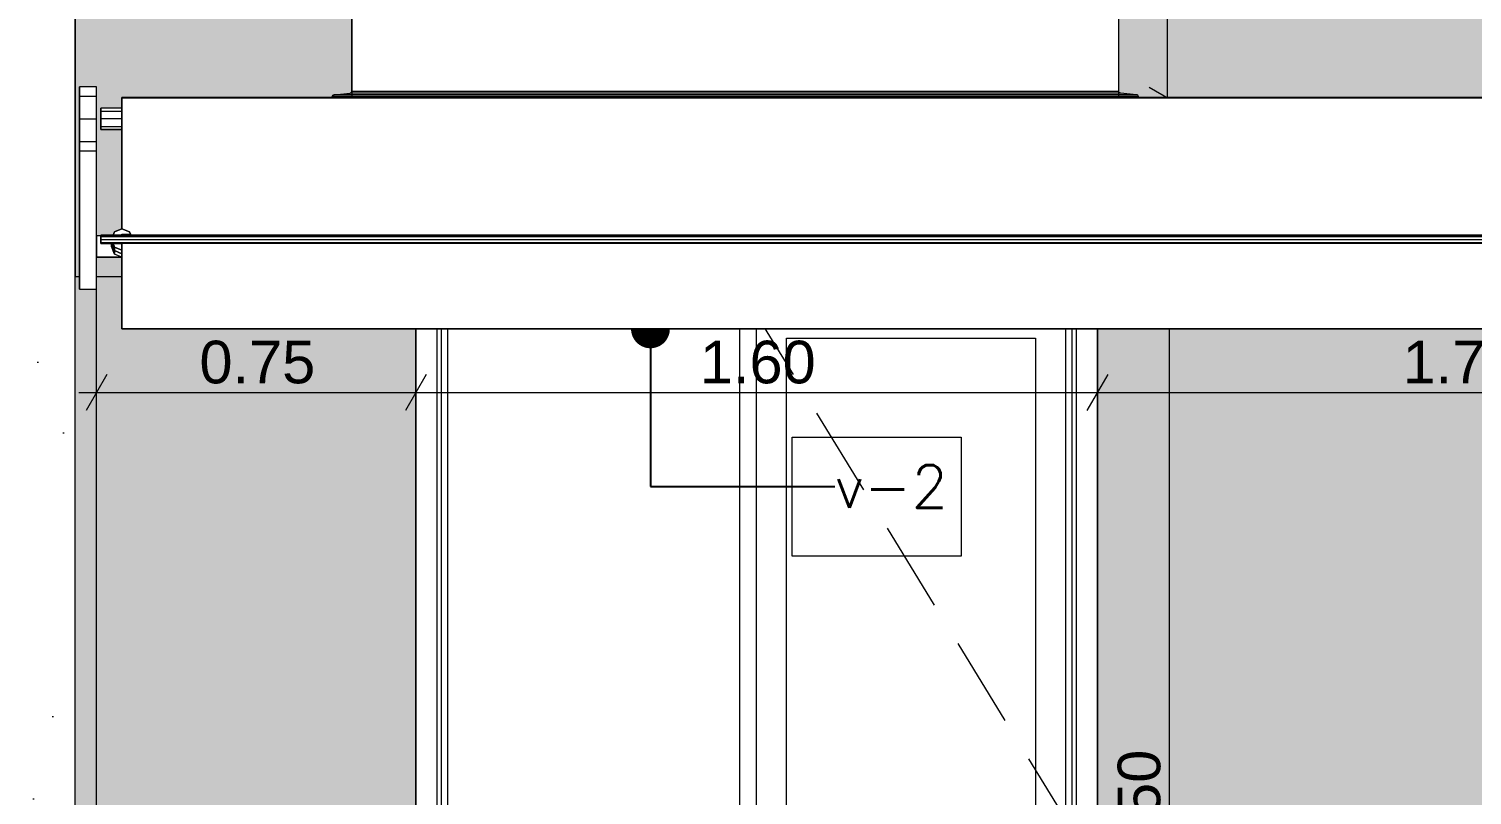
# Model space of a CAD drawing. Header units: millimetres. Extents: x 475616349 to 476941521, y 4620115302 to 4621446928.
# Drawn here: x 476746784 to 476750172, y 4620520903 to 4620522702 of the extents above; entities that cross this region are included whole.
import ezdxf

# ---------------------------------------------------------------- set-up
doc = ezdxf.new("R2010")
doc.units = ezdxf.units.MM
doc.header["$MEASUREMENT"] = 0
doc.set_wipeout_variables(frame=1)
doc.linetypes.add('Hidden Line', pattern=[317.5, 211.666667, -105.833333])
doc.linetypes.add('Wipeout_Contour', pattern=[1000, 0, -1000])
for name, color, linetype, lineweight in [('2D Drafting - General_Pen_No__7_Pen_No__7', 7, 'Continuous', 0), ('New_2D Drafting - General_Pen_No__2_Pen_No__250', 7, 'Continuous', 0), ('New_2D Drafting - General_Pen_No__30_Pen_No__9_Pen_No__9_Pen_No__253', 252, 'Continuous', 0), ('New_2D Drafting - General_Pen_No__30_Pen_No__9_Pen_No__9_Pen_No__255', 255, 'Continuous', 0), ('New_2D Drafting - General_Pen_No__30_Pen_No__9_Pen_No__9_Pen_No__42', 250, 'Continuous', 0), ('New_2D Drafting - General_Pen_No__30_Pen_No__9_Pen_No__9_Pen_No__7', 7, 'Continuous', 0), ('New_Interior - Furniture _Pen_No__250', 7, 'Continuous', 0), ('New_zoma_Pen_No__4', 7, 'Continuous', 0), ('New_zoma_Pen_No__7', 7, 'Continuous', 0), ('Structural - Bearing_Pen_No__250', 7, 'Continuous', 0), ('zoma_Pen_No__142', 142, 'Continuous', 0)]:
    doc.layers.add(name, color=color, linetype=linetype, lineweight=lineweight)
for name, color, linetype in [('New_Interior - Furniture', 7, 'Continuous'), ('New_zoma', 7, 'Continuous'), ('zoma', 7, 'Continuous')]:
    doc.layers.add(name, color=color, linetype=linetype)
doc.styles.add('GENERATED_STYLE_1', font='arial.ttf')
doc.styles.add('GENERATED_STYLE_2', font='arial.ttf')
doc.dimstyles.new('GENERATED_STYLE__1', dxfattribs={"dimtxt": 200, "dimasz": 64.421331, "dimexe": 0.18, "dimexo": 3, "dimgap": 0.09, "dimtad": 1, "dimtih": 1, "dimtoh": 1, "dimlfac": 0.001, "dimzin": 0, "dimdsep": 46, "dimtxsty": 'GENERATED_STYLE_2', "dimblk": 'ARROWHEAD_2', "dimblk1": 'ARROWHEAD_2', "dimblk2": 'ARROWHEAD_2', "dimcen": 0.09, "dimclrd": 142, "dimclre": 142, "dimclrt": 142, "dimadec": 0, "dimazin": 0, "dimtfac": 1, "dimtdec": 4, "dimtmove": 0, "dimatfit": 3, "dimfxl": 1, "dimtolj": 1, "dimtzin": 0, "dimarcsym": 0})
doc.dimstyles.new('GENERATED_STYLE__18', dxfattribs={"dimtxt": 100, "dimasz": 64.421331, "dimexe": 0.18, "dimexo": 3, "dimgap": 0.09, "dimtad": 1, "dimtih": 1, "dimtoh": 1, "dimlfac": 0.001, "dimzin": 0, "dimdsep": 46, "dimtxsty": 'GENERATED_STYLE_1', "dimblk": 'ARROWHEAD_2', "dimblk1": 'ARROWHEAD_2', "dimblk2": 'ARROWHEAD_2', "dimcen": 0.09, "dimclrd": 7, "dimclre": 7, "dimclrt": 7, "dimadec": 0, "dimazin": 0, "dimtfac": 1, "dimtdec": 4, "dimtmove": 0, "dimatfit": 3, "dimfxl": 1, "dimtolj": 1, "dimtzin": 0, "dimarcsym": 0})
doc.dimstyles.new('GENERATED_STYLE__19', dxfattribs={"dimtxt": 100, "dimasz": 64.421331, "dimexe": 0.18, "dimexo": 3, "dimgap": 0.09, "dimtad": 1, "dimlfac": 0.001, "dimzin": 0, "dimdsep": 46, "dimtxsty": 'GENERATED_STYLE_1', "dimblk": 'ARROWHEAD_2', "dimblk1": 'ARROWHEAD_2', "dimblk2": 'ARROWHEAD_2', "dimcen": 0.09, "dimclrd": 7, "dimclre": 7, "dimclrt": 7, "dimadec": 0, "dimazin": 0, "dimtfac": 1, "dimtdec": 4, "dimtmove": 0, "dimatfit": 3, "dimfxl": 1, "dimtolj": 1, "dimtzin": 0, "dimarcsym": 0})
doc.dimstyles.new('GENERATED_STYLE__48', dxfattribs={"dimtxt": 0.18, "dimasz": 182.4, "dimexe": 0.18, "dimexo": 0.0625, "dimgap": 0.09, "dimtad": 0, "dimtih": 1, "dimtoh": 1, "dimdec": 4, "dimzin": 0, "dimdsep": 46, "dimcen": 0.09, "dimadec": 0, "dimazin": 0, "dimtfac": 1, "dimtdec": 4, "dimtmove": 0, "dimatfit": 3, "dimldrblk": 'ARROWHEAD_11', "dimfxl": 1, "dimtolj": 1, "dimtzin": 0, "dimarcsym": 0})

# ---------------------------------------------------------------- blocks, each defined once
blk = doc.blocks.new('*D205', base_point=(476577134.1, 4620325125.7))
at = {"layer": 'zoma_Pen_No__142', "color": 142, "linetype": 'Continuous', "lineweight": 0, "transparency": 16777216}
for p, q in [((476746716.5, 4620517384.6), (476746667.6, 4620517299.8)), ((476746692, 4620517278.6), (476746692, 4620517405.8)), ((476753567.2, 4620517299.8), (476753616.1, 4620517384.6)), ((476753591.7, 4620517278.6), (476753591.7, 4620517405.8)), ((476746692, 4620517342.2), (476753591.7, 4620517342.2)), ((476753591.7, 4620517342.2), (476753633.1, 4620517342.2))]:
    blk.add_line(p, q, dxfattribs=at)
at = {"layer": 'zoma_Pen_No__142', "color": 142, "lineweight": 0, "transparency": 16777216, "insert": (476749875.8, 4620517382.2), "char_height": 200, "attachment_point": 7, "style": 'GENERATED_STYLE_2'}
blk.add_mtext('\\A1;{\\pql;\\fArial CYR|b0|i0|c204|p34;6.90}', dxfattribs=at)
blk = doc.blocks.new('ARROWHEAD_2')
at = {"color": 0, "linetype": 'Continuous', "lineweight": 0}
for p, q in [((-0.378, -0.655), (0.378, 0.655)), ((0, 0), (-1, 0))]:
    blk.add_line(p, q, dxfattribs=at)
blk = doc.blocks.new('*D241', base_point=(476577134.1, 4620325125.7))
at = {"layer": 'zoma_Pen_No__142', "color": 142, "linetype": 'Continuous', "lineweight": 0, "transparency": 16777216}
for p, q in [((476746492, 4620517654.5), (476746492, 4620517781.6)), ((476746892, 4620517654.5), (476746892, 4620517781.6)), ((476746516.5, 4620517760.5), (476746467.6, 4620517675.7)), ((476746916.5, 4620517760.5), (476746867.6, 4620517675.7)), ((476746492, 4620517718.1), (476746892, 4620517718.1))]:
    blk.add_line(p, q, dxfattribs=at)
blk = doc.blocks.new('*D242', base_point=(476577134.1, 4620325125.7))
at = {"layer": 'zoma_Pen_No__142', "color": 142, "linetype": 'Continuous', "lineweight": 0, "transparency": 16777216}
for p, q in [((476746892, 4620517654.5), (476746892, 4620517781.6)), ((476753392, 4620517654.5), (476753392, 4620517781.6)), ((476746916.5, 4620517760.5), (476746867.6, 4620517675.7)), ((476753416.5, 4620517760.5), (476753367.6, 4620517675.7)), ((476746892, 4620517718.1), (476753392, 4620517718.1))]:
    blk.add_line(p, q, dxfattribs=at)
at = {"layer": 'zoma_Pen_No__142', "color": 142, "lineweight": 0, "transparency": 16777216, "char_height": 200, "attachment_point": 7, "style": 'GENERATED_STYLE_2'}
for s, insert in [('\\A1;{\\pql;\\fArial CYR|b0|i0|c204|p34;6.50}', (476749876, 4620517758.1)), ('\\A1;{\\pql;\\fArial CYR|b0|i0|c204|p34;0.40}', (476752835.4, 4620517758.1))]:
    blk.add_mtext(s, dxfattribs=dict(at, insert=insert))
blk = doc.blocks.new('*D1017', base_point=(476577134.1, 4620325125.7))
at = {"layer": 'New_zoma_Pen_No__4', "color": 7, "linetype": 'Continuous', "lineweight": 0, "transparency": 16777216}
for p, q in [((476753762.4, 4620522120.4), (476753762.4, 4620522161.9)), ((476753826, 4620522120.4), (476753698.8, 4620522120.4)), ((476753804.8, 4620522095.9), (476753720, 4620522144.9)), ((476753762.4, 4620519620.4), (476753762.4, 4620522120.4)), ((476753826, 4620519620.4), (476753698.8, 4620519620.4)), ((476753720, 4620519644.8), (476753804.8, 4620519595.9)), ((476753762.4, 4620519578.9), (476753762.4, 4620519620.4))]:
    blk.add_line(p, q, dxfattribs=at)
at = {"layer": 'New_zoma_Pen_No__7', "color": 7, "lineweight": 0, "transparency": 16777216, "insert": (476753742.4, 4620520737.4), "char_height": 100, "attachment_point": 7, "rotation": 90, "style": 'GENERATED_STYLE_1'}
blk.add_mtext('\\A1;{\\pql;\\fArial|b0|i0|c0|p34;2.50}', dxfattribs=at)
blk = doc.blocks.new('*D1018', base_point=(476577134.1, 4620325125.7))
at = {"layer": 'New_zoma_Pen_No__4', "color": 7, "linetype": 'Continuous', "lineweight": 0, "transparency": 16777216}
for p, q in [((476752789.6, 4620522120.4), (476752789.6, 4620522161.9)), ((476752853.1, 4620522120.4), (476752726, 4620522120.4)), ((476752831.9, 4620522095.9), (476752747.2, 4620522144.9)), ((476752789.6, 4620519620.3), (476752789.6, 4620522120.4)), ((476752853.1, 4620519620.3), (476752726, 4620519620.3)), ((476752747.2, 4620519644.7), (476752831.9, 4620519595.8)), ((476752789.6, 4620519578.8), (476752789.6, 4620519620.3))]:
    blk.add_line(p, q, dxfattribs=at)
at = {"layer": 'New_zoma_Pen_No__7', "color": 7, "lineweight": 0, "transparency": 16777216, "insert": (476752769.6, 4620520737.3), "char_height": 100, "attachment_point": 7, "rotation": 89.9998, "style": 'GENERATED_STYLE_1'}
blk.add_mtext('\\A1;{\\pql;\\fArial|b0|i0|c0|p34;2.50}', dxfattribs=at)
blk = doc.blocks.new('*D1024', base_point=(476577134.1, 4620325125.7))
at = {"layer": 'New_zoma_Pen_No__4', "color": 7, "linetype": 'Continuous', "lineweight": 0, "transparency": 16777216}
for p, q in [((476749461.2, 4620522120.4), (476749461.2, 4620522161.9)), ((476749524.8, 4620522120.4), (476749397.7, 4620522120.4)), ((476749503.6, 4620522095.9), (476749418.9, 4620522144.9)), ((476749461.2, 4620519620.3), (476749461.2, 4620522120.4)), ((476749524.8, 4620519620.3), (476749397.7, 4620519620.3)), ((476749418.9, 4620519644.8), (476749503.6, 4620519595.8)), ((476749461.2, 4620519578.8), (476749461.2, 4620519620.3))]:
    blk.add_line(p, q, dxfattribs=at)
at = {"layer": 'New_zoma_Pen_No__7', "color": 7, "lineweight": 0, "transparency": 16777216, "insert": (476749441.2, 4620520737.3), "char_height": 100, "attachment_point": 7, "rotation": 89.9998, "style": 'GENERATED_STYLE_1'}
blk.add_mtext('\\A1;{\\pql;\\fArial|b0|i0|c0|p34;2.50}', dxfattribs=at)
blk = doc.blocks.new('*D1042', base_point=(476577134.1, 4620325125.7))
at = {"layer": 'New_zoma_Pen_No__4', "color": 7, "linetype": 'Continuous', "lineweight": 0, "transparency": 16777216}
for p, q in [((476749456.3, 4620525740.3), (476749456.3, 4620525320.3)), ((476749498.7, 4620525295.8), (476749413.9, 4620525344.8)), ((476749392.7, 4620525320.3), (476749519.9, 4620525320.3)), ((476749456.3, 4620525320.3), (476749456.3, 4620522820.3)), ((476749498.7, 4620522795.8), (476749413.9, 4620522844.8)), ((476749392.7, 4620522820.3), (476749519.9, 4620522820.3)), ((476749456.3, 4620522820.3), (476749456.3, 4620522540.3))]:
    blk.add_line(p, q, dxfattribs=at)
at = {"layer": 'New_zoma_Pen_No__7', "color": 7, "lineweight": 0, "transparency": 16777216, "char_height": 100, "attachment_point": 7, "rotation": 89.9998, "style": 'GENERATED_STYLE_1'}
for s, insert in [('\\A1;{\\pql;\\fArial|b0|i0|c0|p34;2.50}', (476749436.3, 4620523937.3)), ('\\A1;{\\pql;\\fArial|b0|i0|c0|p34;0.28}', (476749436.3, 4620522844.8))]:
    blk.add_mtext(s, dxfattribs=dict(at, insert=insert))
blk = doc.blocks.new('*D1043', base_point=(476577134.1, 4620325125.7))
at = {"layer": 'New_zoma_Pen_No__4', "color": 7, "linetype": 'Continuous', "lineweight": 0, "transparency": 16777216}
for p, q in [((476749498.7, 4620522795.8), (476749413.9, 4620522844.8)), ((476749392.7, 4620522820.3), (476749519.9, 4620522820.3)), ((476749456.3, 4620522820.3), (476749456.3, 4620522540.3)), ((476749413.9, 4620522564.8), (476749498.7, 4620522515.8)), ((476749392.7, 4620522540.3), (476749519.9, 4620522540.3)), ((476749456.3, 4620522540.3), (476749456.3, 4620522498.8))]:
    blk.add_line(p, q, dxfattribs=at)
blk = doc.blocks.new('*D1050', base_point=(476577134.1, 4620325125.7))
at = {"layer": 'New_zoma_Pen_No__4', "color": 7, "linetype": 'Continuous', "lineweight": 0, "transparency": 16777216}
for p, q in [((476746966.8, 4620521890.4), (476746917.9, 4620521805.7)), ((476746942.4, 4620521784.5), (476746942.4, 4620521911.6)), ((476747716.5, 4620521890.4), (476747667.6, 4620521805.7)), ((476747692.1, 4620521784.5), (476747692.1, 4620521911.6)), ((476746900.9, 4620521848), (476746942.4, 4620521848)), ((476746942.4, 4620521848), (476747692.1, 4620521848))]:
    blk.add_line(p, q, dxfattribs=at)
at = {"layer": 'New_zoma_Pen_No__7', "color": 7, "lineweight": 0, "transparency": 16777216, "insert": (476747184.2, 4620521868), "char_height": 100, "attachment_point": 7, "style": 'GENERATED_STYLE_1'}
blk.add_mtext('\\A1;{\\pql;\\fArial|b0|i0|c0|p34;0.75}', dxfattribs=at)
blk = doc.blocks.new('*D1051', base_point=(476577134.1, 4620325125.7))
at = {"layer": 'New_zoma_Pen_No__4', "color": 7, "linetype": 'Continuous', "lineweight": 0, "transparency": 16777216}
for p, q in [((476747716.5, 4620521890.4), (476747667.6, 4620521805.7)), ((476747692.1, 4620521784.5), (476747692.1, 4620521911.6)), ((476749316.5, 4620521890.4), (476749267.6, 4620521805.7)), ((476749292.1, 4620521784.5), (476749292.1, 4620521911.6)), ((476747692.1, 4620521848), (476749292.1, 4620521848))]:
    blk.add_line(p, q, dxfattribs=at)
at = {"layer": 'New_zoma_Pen_No__7', "color": 7, "lineweight": 0, "transparency": 16777216, "insert": (476748359, 4620521868), "char_height": 100, "attachment_point": 7, "style": 'GENERATED_STYLE_1'}
blk.add_mtext('\\A1;{\\pql;\\fArial|b0|i0|c0|p34;1.60}', dxfattribs=at)
blk = doc.blocks.new('*D1052', base_point=(476577134.1, 4620325125.7))
at = {"layer": 'New_zoma_Pen_No__4', "color": 7, "linetype": 'Continuous', "lineweight": 0, "transparency": 16777216}
for p, q in [((476749316.5, 4620521890.4), (476749267.6, 4620521805.7)), ((476749292.1, 4620521784.5), (476749292.1, 4620521911.6)), ((476751016.1, 4620521890.4), (476750967.1, 4620521805.7)), ((476750991.6, 4620521784.5), (476750991.6, 4620521911.6)), ((476749292.1, 4620521848), (476750991.6, 4620521848))]:
    blk.add_line(p, q, dxfattribs=at)
at = {"layer": 'New_zoma_Pen_No__7', "color": 7, "lineweight": 0, "transparency": 16777216, "insert": (476750008.8, 4620521868), "char_height": 100, "attachment_point": 7, "style": 'GENERATED_STYLE_1'}
blk.add_mtext('\\A1;{\\pql;\\fArial|b0|i0|c0|p34;1.70}', dxfattribs=at)
blk = doc.blocks.new('ARROWHEAD_11')
at = {"color": 0, "linetype": 'Continuous', "lineweight": 0}
blk.add_line((0, 0), (-1, 0), dxfattribs=at)
at = {"color": 0, "linetype": 'Continuous', "lineweight": 0, "const_width": 0.25, "flags": 128}
blk.add_lwpolyline([(-0.125, 0, 1), (0.125, 0, 1)], format="xyb", close=True, dxfattribs=at)

msp = doc.modelspace()

# ---------------------------------------------------------------- hatches: boundary and pattern name
at = {"layer": 'New_2D Drafting - General_Pen_No__30_Pen_No__9_Pen_No__9_Pen_No__253', "linetype": 'Continuous', "lineweight": 0}
h = msp.add_hatch(dxfattribs=at)
h.set_pattern_fill('BRICK___RUNNING_BOND', color=252, style=0, pattern_type=2)
h.set_pattern_definition([(0, (476577134.07, 4620325125.74), (0, 66.64), []), (90, (476577134.07, 4620325125.74), (-244.8, 0), [66.64, -66.64]), (90, (476577256.47, 4620325192.38), (-244.8, 0), [66.64, -66.64])])
h.paths.add_polyline_path([(476753862.236, 4620532819.956), (476746892.282, 4620532819.956), (476746892.282, 4620522120.412), (476747141.668, 4620522120.412), (476748741.668, 4620522120.412), (476750291.885, 4620522120.412), (476750291.885, 4620531720.38), (476750291.885, 4620532420.374), (476753391.756, 4620532420.374), (476753862.226, 4620532420.374)])
h.paths.add_polyline_path([(476747542.151, 4620522820.412), (476747542.151, 4620522540.412), (476749342.151, 4620522540.412), (476749342.151, 4620522820.412), (476749242.045, 4620522820.412), (476749242.045, 4620525320.412), (476747642.045, 4620525320.412), (476747642.045, 4620522820.412)], flags=0)
h.paths.add_polyline_path([(476747542.151, 4620526020.412), (476747542.151, 4620525740.412), (476749342.151, 4620525740.412), (476749342.151, 4620526020.412), (476749242.032, 4620526020.412), (476749242.032, 4620528520.412), (476747642.032, 4620528520.412), (476747642.032, 4620526020.412)], flags=0)
h.paths.add_polyline_path([(476749342.151, 4620528940.412), (476749342.151, 4620529220.412), (476749242.032, 4620529220.412), (476749242.032, 4620531720.412), (476747642.032, 4620531720.412), (476747642.032, 4620529220.412), (476747542.151, 4620529220.412), (476747542.151, 4620528940.412)], flags=0)
for points in [[(476747692.35, 4620522120.412), (476747692.35, 4620519620.364), (476746892.282, 4620519620.364), (476746892.282, 4620522120.412)], [(476750992.06, 4620522120.412), (476749292.35, 4620522120.412), (476749292.35, 4620519620.364), (476750991.996, 4620519620.364)]]:
    msp.add_hatch(color=252, dxfattribs=at).paths.add_polyline_path(points)
at = {"layer": 'New_2D Drafting - General_Pen_No__30_Pen_No__9_Pen_No__9_Pen_No__255', "linetype": 'Continuous', "lineweight": 0}
msp.add_hatch(color=255, dxfattribs=at).paths.add_polyline_path([(476746942.044, 4620522120.412), (476746942.044, 4620519620.364), (476746892.044, 4620519620.364), (476746892.044, 4620522120.412)])
at = {"layer": 'New_2D Drafting - General_Pen_No__30_Pen_No__9_Pen_No__9_Pen_No__42', "linetype": 'Continuous', "lineweight": 0}
h = msp.add_hatch(dxfattribs=at)
h.set_pattern_fill('CUT_STONE', color=250, style=0, pattern_type=2)
h.set_pattern_definition([(45, (476577134.07, 4620325925.74), (-254.55844, 254.55844), [0, -240, 0, -360]), (110, (476577934.07, 4620325925.74), (338.28934, 123.12725), [0, -176, 0, -304])])
h.paths.add_polyline_path([(476739592.231, 4620519620.364), (476739992.231, 4620519620.364), (476739992.231, 4620522120.362), (476741642.377, 4620522120.362), (476741642.377, 4620519620.363), (476744842.645, 4620519620.363), (476744842.645, 4620522120.362), (476746342.231, 4620522120.362), (476746342.231, 4620519620.364), (476746892.282, 4620519620.364), (476746892.282, 4620522120.362), (476746892.282, 4620532819.956), (476739592.231, 4620532819.956)])
h.paths.add_polyline_path([(476741642.238, 4620522820.363), (476741642.238, 4620525320.364), (476740142.238, 4620525320.364), (476740142.238, 4620522820.363)], flags=0)
h.paths.add_polyline_path([(476741642.238, 4620529220.363), (476741642.238, 4620531720.363), (476740142.238, 4620531720.363), (476740142.238, 4620529220.363)], flags=0)
h.paths.add_polyline_path([(476741642.238, 4620526020.363), (476741642.238, 4620528520.364), (476740142.238, 4620528520.364), (476740142.238, 4620526020.363)], flags=0)
h.paths.add_polyline_path([(476746342.225, 4620529220.363), (476746342.225, 4620531720.363), (476744842.225, 4620531720.363), (476744842.225, 4620529220.363)], flags=0)
h.paths.add_polyline_path([(476746342.225, 4620526020.363), (476746342.225, 4620528520.364), (476744842.225, 4620528520.364), (476744842.225, 4620526020.363)], flags=0)
h.paths.add_polyline_path([(476744842.225, 4620525320.364), (476744842.225, 4620522820.363), (476746342.225, 4620522820.363), (476746342.225, 4620525320.364)], flags=0)

# ---------------------------------------------------------------- linework, layer by layer
at = {"layer": '2D Drafting - General_Pen_No__7_Pen_No__7', "color": 7, "linetype": 'Continuous', "lineweight": 0, "flags": 128}
for points in [[(476749287.926, 4620519620.418), (476747692.042, 4620519620.423), (476747692.051, 4620522120.423), (476749292.051, 4620522120.418)], [(476749292.051, 4620522120.418), (476749292.042, 4620519620.418), (476749287.926, 4620519620.418)]]:
    msp.add_lwpolyline(points, dxfattribs=at)
for points in [[(476747742.051, 4620522070.422), (476749242.051, 4620522070.417), (476749242.042, 4620519620.418), (476747742.042, 4620519620.424)], [(476747752.051, 4620522060.422), (476749232.051, 4620522060.417), (476749232.042, 4620519680.419), (476747752.042, 4620519680.424)], [(476747767.05, 4620522045.422), (476748452.05, 4620522045.42), (476748452.042, 4620519700.422), (476747767.042, 4620519700.424)], [(476748492.046, 4620522045.419), (476749217.05, 4620522045.417), (476749217.042, 4620519700.419), (476748492.042, 4620519700.422)], [(476748562.05, 4620521975.419), (476749147.05, 4620521975.417), (476749147.043, 4620519765.42), (476748562.043, 4620519765.422)]]:
    msp.add_lwpolyline(points, close=True, dxfattribs=at)
at = {"layer": '2D Drafting - General_Pen_No__7_Pen_No__7', "color": 7, "linetype": 'Hidden Line', "lineweight": 0, "flags": 128}
msp.add_lwpolyline([(476748467.051, 4620522070.419), (476749217.046, 4620520846.294), (476748467.819, 4620519621.705)], dxfattribs=at)
at = {"layer": 'New_2D Drafting - General_Pen_No__2_Pen_No__250', "color": 7, "linetype": 'Continuous', "lineweight": 0, "flags": 128}
msp.add_lwpolyline([(476748575.64, 4620521742.996), (476748972.64, 4620521742.996), (476748972.64, 4620521463.308), (476748575.64, 4620521463.308)], close=True, dxfattribs=at)
at = {"layer": 'New_2D Drafting - General_Pen_No__30_Pen_No__9_Pen_No__9_Pen_No__7', "color": 7, "linetype": 'Continuous', "lineweight": 0, "flags": 128}
for points in [[(476739592.231, 4620519620.364), (476739992.231, 4620519620.364), (476739992.231, 4620522120.362), (476741642.377, 4620522120.362), (476741642.377, 4620519620.363), (476744842.645, 4620519620.363), (476744842.645, 4620522120.362), (476746342.231, 4620522120.362), (476746342.231, 4620519620.364), (476746892.282, 4620519620.364), (476746892.282, 4620522120.362), (476746892.282, 4620532819.956), (476739592.231, 4620532819.956)], [(476753862.236, 4620532819.956), (476746892.282, 4620532819.956), (476746892.282, 4620522120.412), (476747141.668, 4620522120.412), (476748741.668, 4620522120.412), (476750291.885, 4620522120.412), (476750291.885, 4620531720.38), (476750291.885, 4620532420.374), (476753391.756, 4620532420.374), (476753862.226, 4620532420.374)], [(476747542.151, 4620522820.412), (476747542.151, 4620522540.412), (476749342.151, 4620522540.412), (476749342.151, 4620522820.412), (476749242.045, 4620522820.412), (476749242.045, 4620525320.412), (476747642.045, 4620525320.412), (476747642.045, 4620522820.412)], [(476746942.044, 4620522120.412), (476746942.044, 4620519620.364), (476746892.044, 4620519620.364), (476746892.044, 4620522120.412)], [(476747692.35, 4620522120.412), (476747692.35, 4620519620.364), (476746892.282, 4620519620.364), (476746892.282, 4620522120.412)], [(476750992.06, 4620522120.412), (476749292.35, 4620522120.412), (476749292.35, 4620519620.364), (476750991.996, 4620519620.364)]]:
    msp.add_lwpolyline(points, close=True, dxfattribs=at)
at = {"layer": 'Structural - Bearing_Pen_No__250', "color": 7, "linetype": 'Continuous', "lineweight": 0}
for p, q in [((476747542.151, 4620522554.807), (476747542.151, 4620522806.017)), ((476749342.151, 4620522554.807), (476749342.151, 4620522806.017)), ((476747495.825, 4620522542.907), (476747496.224, 4620522544.438)), ((476747495.825, 4620522540.412), (476747495.825, 4620522542.907)), ((476749388.477, 4620522542.907), (476747495.825, 4620522542.907)), ((476749388.477, 4620522540.412), (476747495.825, 4620522540.412)), ((476747496.224, 4620522544.438), (476747497.362, 4620522545.735)), ((476747497.362, 4620522545.735), (476747499.065, 4620522546.602)), ((476747499.065, 4620522546.602), (476747500.287, 4620522546.862)), ((476747500.287, 4620522546.862), (476747537.688, 4620522550.852)), ((476749384.014, 4620522546.862), (476747500.287, 4620522546.862)), ((476747537.688, 4620522550.852), (476747538.91, 4620522551.111)), ((476749346.613, 4620522550.852), (476747537.688, 4620522550.852)), ((476747538.91, 4620522551.111), (476747540.613, 4620522551.978)), ((476747540.613, 4620522551.978), (476747541.751, 4620522553.276)), ((476747541.751, 4620522553.276), (476747542.151, 4620522554.807)), ((476749342.167, 4620522554.807), (476747542.151, 4620522554.807)), ((476749342.551, 4620522553.276), (476749342.151, 4620522554.807)), ((476749343.688, 4620522551.978), (476749342.551, 4620522553.276)), ((476749345.391, 4620522551.111), (476749343.688, 4620522551.978)), ((476749346.613, 4620522550.852), (476749345.391, 4620522551.111)), ((476749384.014, 4620522546.862), (476749346.613, 4620522550.852)), ((476749385.236, 4620522546.602), (476749384.014, 4620522546.862)), ((476749386.939, 4620522545.735), (476749385.236, 4620522546.602)), ((476749388.077, 4620522544.438), (476749386.939, 4620522545.735)), ((476749388.477, 4620522542.907), (476749388.077, 4620522544.438)), ((476749388.477, 4620522540.412), (476749388.477, 4620522542.907))]:
    msp.add_line(p, q, dxfattribs=at)

# ---------------------------------------------------------------- texts
at = {"layer": 'New_2D Drafting - General_Pen_No__2_Pen_No__250', "color": 7, "linetype": 'Continuous', "lineweight": 0, "insert": (476748675.64, 4620521627.44), "char_height": 100, "attachment_point": 4}
msp.add_mtext('\\A1;{\\pql;\\Ftxt.shx;v-\\Ftxt.shx;2}', dxfattribs=at)

# ---------------------------------------------------------------- dimensions: what is measured, and where the dimension line sits
at = {"layer": 'New_zoma', "color": 7, "linetype": 'Continuous', "lineweight": 0}
for base, p1, p2, angle, picture, middle, turn in [((476749456.3, 4620522820.305), (476716541.379, 4620525320.418), (476716591.387, 4620522820.418), 269.999803, '*D1042', (476749386.304, 4620524067.158), 89.999803), ((476749456.299, 4620522540.298), (476716591.387, 4620522820.418), (476716396.087, 4620522540.412), 269.999803, '*D1043', (476749386.301, 4620522974.685), 89.999803), ((476753762.406, 4620522120.412), (476711921.966, 4620519620.364), (476718841.702, 4620522120.412), 90, '*D1017', (476753692.406, 4620520867.241), 90), ((476749461.247, 4620522120.417), (476713192.496, 4620519620.406), (476749292.051, 4620522120.418), 89.999803, '*D1024', (476749391.243, 4620520867.203), 89.999803), ((476752789.565, 4620522120.406), (476713192.496, 4620519620.406), (476752591.6, 4620522120.406), 89.999803, '*D1018', (476752719.561, 4620520867.191), 89.999803)]:
    dim = msp.add_linear_dim(base=base, p1=p1, p2=p2, angle=angle, dimstyle='GENERATED_STYLE__19', dxfattribs=at)
    dim.commit()
    dim.dimension.update_dxf_attribs({"geometry": picture, "text_midpoint": middle, "dimtype": 160, "text_rotation": turn})
for base, p1, p2, picture, middle in [((476747692.05, 4620521848.045), (476746942.35, 4620522090.374), (476747692.05, 4620521997.364), '*D1050', (476747314.054, 4620521918.045)), ((476749292.05, 4620521848.045), (476747692.05, 4620521997.364), (476749292.05, 4620521997.364), '*D1051', (476748488.904, 4620521918.045)), ((476750991.6, 4620521848.045), (476749292.05, 4620521997.364), (476750991.6, 4620521997.364), '*D1052', (476750138.678, 4620521918.045))]:
    dim = msp.add_linear_dim(base=base, p1=p1, p2=p2, dimstyle='GENERATED_STYLE__18', dxfattribs=at)
    dim.commit()
    dim.dimension.update_dxf_attribs({"geometry": picture, "text_midpoint": middle, "dimtype": 160})
at = {"layer": 'zoma', "color": 142, "linetype": 'Continuous', "lineweight": 0}
for base, p1, p2, picture, middle in [((476753392.044, 4620517718.074), (476746892.044, 4620522544.484), (476753392.044, 4620522573.811), '*D242', (476750135.751, 4620517858.074)), ((476746892.044, 4620517718.074), (476746492.044, 4620522508.331), (476746892.044, 4620522544.484), '*D241', (476746195.196, 4620517858.074)), ((476753591.674, 4620517342.203), (476746692.044, 4620522464.004), (476753591.674, 4620522464.004), '*D205', (476750135.566, 4620517482.203))]:
    dim = msp.add_linear_dim(base=base, p1=p1, p2=p2, dimstyle='GENERATED_STYLE__1', dxfattribs=at)
    dim.commit()
    dim.dimension.update_dxf_attribs({"geometry": picture, "text_midpoint": middle, "dimtype": 160})

# ---------------------------------------------------------------- leaders
at = {"layer": 'New_2D Drafting - General_Pen_No__2_Pen_No__250', "color": 7, "linetype": 'Continuous', "lineweight": 0, "annotation_type": 0, "has_hookline": 1, "hookline_direction": 0, "text_width": 266.667}
msp.add_leader([(476748242.989, 4620521997.364), (476748242.989, 4620521627.44), (476748675.55, 4620521627.44)], dimstyle='GENERATED_STYLE__48', dxfattribs=at)

# ---------------------------------------------------------------- next in the draw order: wipeouts: each hides what was drawn before it
at = {"color": 254, "linetype": 'Wipeout_Contour', "lineweight": 0, "ltscale": 18580212900.90605}
msp.add_wipeout([(476747002.35, 4620522539.686), (476753752.236, 4620522539.686), (476753752.236, 4620522540.374), (476747002.35, 4620522540.374)], dxfattribs=at).dxf.layer = 'New_Interior - Furniture'
at = {"color": 254, "linetype": 'Wipeout_Contour', "lineweight": 0, "ltscale": 27870318005.39292}
msp.add_wipeout([(476746952.35, 4620522197.986), (476753752.236, 4620522197.986), (476753752.236, 4620522197.364), (476753802.236, 4620522197.364), (476753802.236, 4620522200.293), (476746952.35, 4620522200.293)], dxfattribs=at).dxf.layer = 'New_Interior - Furniture'

# ---------------------------------------------------------------- next in the draw order: linework, layer by layer
at = {"layer": 'New_Interior - Furniture _Pen_No__250', "color": 7, "linetype": 'Continuous', "lineweight": 0, "flags": 128}
for points in [[(476747002.35, 4620522539.686), (476753752.236, 4620522539.686), (476753752.236, 4620522540.374), (476747002.35, 4620522540.374)], [(476746952.35, 4620522197.986), (476753752.236, 4620522197.986), (476753752.236, 4620522197.364), (476753802.236, 4620522197.364), (476753802.236, 4620522200.293), (476746952.35, 4620522200.293)]]:
    msp.add_lwpolyline(points, close=True, dxfattribs=at)

# ---------------------------------------------------------------- next in the draw order: wipeouts: each hides what was drawn before it
at = {"color": 254, "linetype": 'Wipeout_Contour', "lineweight": 0, "ltscale": 37160425282.2728}
msp.add_wipeout([(476747002.35, 4620522217.45), (476753752.236, 4620522217.45), (476753752.236, 4620522219.916), (476753732.541, 4620522219.916), (476753734.558, 4620522224.787), (476753752.236, 4620522232.11), (476753752.236, 4620522539.686), (476747002.35, 4620522539.686)], dxfattribs=at).dxf.layer = 'New_Interior - Furniture'
at = {"color": 254, "linetype": 'Wipeout_Contour', "lineweight": 0, "ltscale": 18580210052.22472}
msp.add_wipeout([(476747002.35, 4620522173.744), (476746984.673, 4620522181.066), (476746984.673, 4620522172.698), (476747002.35, 4620522165.376)], dxfattribs=at).dxf.layer = 'New_Interior - Furniture'

# ---------------------------------------------------------------- next in the draw order: linework, layer by layer
at = {"layer": 'New_Interior - Furniture _Pen_No__250', "color": 7, "linetype": 'Continuous', "lineweight": 0}
for p, q in [((476747002.35, 4620522539.686), (476747002.35, 4620522540.374)), ((476753752.236, 4620522540.374), (476747002.35, 4620522540.374)), ((476747002.35, 4620522539.686), (476753752.236, 4620522539.686))]:
    msp.add_line(p, q, dxfattribs=at)
at = {"layer": 'New_Interior - Furniture _Pen_No__250', "color": 7, "linetype": 'Continuous', "lineweight": 0, "flags": 128}
for points in [[(476747002.35, 4620522217.45), (476753752.236, 4620522217.45), (476753752.236, 4620522219.916), (476753732.541, 4620522219.916), (476753734.558, 4620522224.787), (476753752.236, 4620522232.11), (476753752.236, 4620522539.686), (476747002.35, 4620522539.686)], [(476747002.35, 4620522173.744), (476746984.673, 4620522181.066), (476746984.673, 4620522172.698), (476747002.35, 4620522165.376)]]:
    msp.add_lwpolyline(points, close=True, dxfattribs=at)

# ---------------------------------------------------------------- next in the draw order: wipeouts: each hides what was drawn before it
at = {"color": 254, "linetype": 'Wipeout_Contour', "lineweight": 0, "ltscale": 18580211606.96576}
msp.add_wipeout([(476746952.35, 4620522217.364), (476753752.236, 4620522217.364), (476753752.236, 4620522217.45), (476746952.35, 4620522217.45)], dxfattribs=at).dxf.layer = 'New_Interior - Furniture'

# ---------------------------------------------------------------- next in the draw order: linework, layer by layer
at = {"layer": 'New_Interior - Furniture _Pen_No__250', "color": 7, "linetype": 'Continuous', "lineweight": 0, "flags": 128}
msp.add_lwpolyline([(476746952.35, 4620522217.364), (476753752.236, 4620522217.364), (476753752.236, 4620522217.45), (476746952.35, 4620522217.45)], close=True, dxfattribs=at)

# ---------------------------------------------------------------- next in the draw order: wipeouts: each hides what was drawn before it
at = {"color": 254, "linetype": 'Wipeout_Contour', "lineweight": 0, "ltscale": 18580211563.20226}
msp.add_wipeout([(476746952.35, 4620522200.293), (476753802.236, 4620522200.293), (476753802.236, 4620522207.364), (476746952.35, 4620522207.364)], dxfattribs=at).dxf.layer = 'New_Interior - Furniture'

# ---------------------------------------------------------------- next in the draw order: linework, layer by layer
at = {"layer": 'New_Interior - Furniture _Pen_No__250', "color": 7, "linetype": 'Continuous', "lineweight": 0, "flags": 128}
msp.add_lwpolyline([(476746952.35, 4620522200.293), (476753802.236, 4620522200.293), (476753802.236, 4620522207.364), (476746952.35, 4620522207.364)], close=True, dxfattribs=at)

# ---------------------------------------------------------------- next in the draw order: wipeouts: each hides what was drawn before it
at = {"color": 254, "linetype": 'Wipeout_Contour', "lineweight": 0, "ltscale": 18580211591.33716}
msp.add_wipeout([(476753802.236, 4620522214.435), (476746952.35, 4620522214.435), (476746952.35, 4620522207.364), (476753802.236, 4620522207.364)], dxfattribs=at).dxf.layer = 'New_Interior - Furniture'

# ---------------------------------------------------------------- next in the draw order: linework, layer by layer
at = {"layer": 'New_Interior - Furniture _Pen_No__250', "color": 7, "linetype": 'Continuous', "lineweight": 0, "flags": 128}
msp.add_lwpolyline([(476753802.236, 4620522214.435), (476746952.35, 4620522214.435), (476746952.35, 4620522207.364), (476753802.236, 4620522207.364)], close=True, dxfattribs=at)

# ---------------------------------------------------------------- next in the draw order: wipeouts: each hides what was drawn before it
at = {"color": 254, "linetype": 'Wipeout_Contour', "lineweight": 0, "ltscale": 27870318111.7784}
msp.add_wipeout([(476746952.35, 4620522214.435), (476753802.236, 4620522214.435), (476753802.236, 4620522217.364), (476753752.236, 4620522217.364), (476753752.236, 4620522216.743), (476746952.35, 4620522216.743)], dxfattribs=at).dxf.layer = 'New_Interior - Furniture'
at = {"color": 254, "linetype": 'Wipeout_Contour', "lineweight": 0, "ltscale": 23225262631.5236}
msp.add_wipeout([(476746977.35, 4620522197.364), (476746977.35, 4620522190.375), (476746984.673, 4620522172.698), (476746984.673, 4620522181.066), (476746977.921, 4620522197.364)], dxfattribs=at).dxf.layer = 'New_Interior - Furniture'

# ---------------------------------------------------------------- next in the draw order: linework, layer by layer
at = {"layer": 'New_Interior - Furniture _Pen_No__250', "color": 7, "linetype": 'Continuous', "lineweight": 0, "flags": 128}
for points in [[(476746952.35, 4620522214.435), (476753802.236, 4620522214.435), (476753802.236, 4620522217.364), (476753752.236, 4620522217.364), (476753752.236, 4620522216.743), (476746952.35, 4620522216.743)], [(476746977.35, 4620522197.364), (476746977.35, 4620522190.375), (476746984.673, 4620522172.698), (476746984.673, 4620522181.066), (476746977.921, 4620522197.364)]]:
    msp.add_lwpolyline(points, close=True, dxfattribs=at)

# ---------------------------------------------------------------- next in the draw order: wipeouts: each hides what was drawn before it
at = {"color": 254, "linetype": 'Wipeout_Contour', "lineweight": 0, "ltscale": 18580210339.94022}
msp.add_wipeout([(476746902.35, 4620522090.374), (476746942.35, 4620522090.374), (476746942.35, 4620522415.374), (476746902.35, 4620522415.374)], dxfattribs=at).dxf.layer = 'New_Interior - Furniture'
at = {"color": 254, "linetype": 'Wipeout_Contour', "lineweight": 0, "ltscale": 18580210085.51871}
msp.add_wipeout([(476746984.673, 4620522189.434), (476746984.673, 4620522181.066), (476747002.35, 4620522173.744), (476747002.35, 4620522182.112)], dxfattribs=at).dxf.layer = 'New_Interior - Furniture'

# ---------------------------------------------------------------- next in the draw order: linework, layer by layer
at = {"layer": 'New_Interior - Furniture _Pen_No__250', "color": 7, "linetype": 'Continuous', "lineweight": 0}
msp.add_line((476746902.35, 4620522090.374), (476746942.35, 4620522090.374), dxfattribs=at)
at = {"layer": 'New_Interior - Furniture _Pen_No__250', "color": 7, "linetype": 'Continuous', "lineweight": 0, "flags": 128}
for points in [[(476746902.35, 4620522090.374), (476746942.35, 4620522090.374), (476746942.35, 4620522415.374), (476746902.35, 4620522415.374)], [(476746984.673, 4620522189.434), (476746984.673, 4620522181.066), (476747002.35, 4620522173.744), (476747002.35, 4620522182.112)]]:
    msp.add_lwpolyline(points, close=True, dxfattribs=at)

# ---------------------------------------------------------------- next in the draw order: wipeouts: each hides what was drawn before it
at = {"color": 254, "linetype": 'Wipeout_Contour', "lineweight": 0, "ltscale": 18580211030.20956}
msp.add_wipeout([(476746902.35, 4620522415.374), (476746942.35, 4620522415.374), (476746942.35, 4620522437.341), (476746902.35, 4620522437.341)], dxfattribs=at).dxf.layer = 'New_Interior - Furniture'
at = {"color": 254, "linetype": 'Wipeout_Contour', "lineweight": 0, "ltscale": 18580211605.55876}
msp.add_wipeout([(476746952.35, 4620522216.743), (476753752.236, 4620522216.743), (476753752.236, 4620522217.364), (476746952.35, 4620522217.364)], dxfattribs=at).dxf.layer = 'New_Interior - Furniture'
at = {"color": 254, "linetype": 'Wipeout_Contour', "lineweight": 0, "ltscale": 18580210119.98565}
msp.add_wipeout([(476746977.921, 4620522197.364), (476746984.673, 4620522181.066), (476746984.673, 4620522189.434), (476746981.388, 4620522197.364)], dxfattribs=at).dxf.layer = 'New_Interior - Furniture'
at = {"color": 254, "linetype": 'Wipeout_Contour', "lineweight": 0, "ltscale": 18580211140.82943}
msp.add_wipeout([(476747002.35, 4620521997.364), (476753752.236, 4620521997.364), (476753752.236, 4620522197.986), (476747002.35, 4620522197.986)], dxfattribs=at).dxf.layer = 'New_Interior - Furniture'

# ---------------------------------------------------------------- next in the draw order: linework, layer by layer
at = {"layer": 'New_Interior - Furniture _Pen_No__250', "color": 7, "linetype": 'Continuous', "lineweight": 0}
for p, q in [((476746902.35, 4620522090.374), (476746902.35, 4620522415.374)), ((476746902.35, 4620522415.374), (476746942.35, 4620522415.374)), ((476753752.236, 4620521997.364), (476747002.35, 4620521997.364))]:
    msp.add_line(p, q, dxfattribs=at)
at = {"layer": 'New_Interior - Furniture _Pen_No__250', "color": 7, "linetype": 'Continuous', "lineweight": 0, "flags": 128}
for points in [[(476746902.35, 4620522415.374), (476746942.35, 4620522415.374), (476746942.35, 4620522437.341), (476746902.35, 4620522437.341)], [(476746952.35, 4620522216.743), (476753752.236, 4620522216.743), (476753752.236, 4620522217.364), (476746952.35, 4620522217.364)], [(476746977.921, 4620522197.364), (476746984.673, 4620522181.066), (476746984.673, 4620522189.434), (476746981.388, 4620522197.364)], [(476747002.35, 4620521997.364), (476753752.236, 4620521997.364), (476753752.236, 4620522197.986), (476747002.35, 4620522197.986)]]:
    msp.add_lwpolyline(points, close=True, dxfattribs=at)

# ---------------------------------------------------------------- next in the draw order: wipeouts: each hides what was drawn before it
at = {"color": 254, "linetype": 'Wipeout_Contour', "lineweight": 0, "ltscale": 18580211179.41742}
msp.add_wipeout([(476746902.35, 4620522437.341), (476746942.35, 4620522437.341), (476746942.35, 4620522490.374), (476746902.35, 4620522490.374)], dxfattribs=at).dxf.layer = 'New_Interior - Furniture'
at = {"color": 254, "linetype": 'Wipeout_Contour', "lineweight": 0, "ltscale": 37160420215.01619}
msp.add_wipeout([(476746942.35, 4620522165.374), (476747002.35, 4620522165.376), (476746984.673, 4620522172.698), (476746977.35, 4620522190.375), (476746977.35, 4620522197.364), (476746952.35, 4620522197.364), (476746952.35, 4620522215.374), (476746942.35, 4620522215.374)], dxfattribs=at).dxf.layer = 'New_Interior - Furniture'

# ---------------------------------------------------------------- next in the draw order: linework, layer by layer
at = {"layer": 'New_Interior - Furniture _Pen_No__250', "color": 7, "linetype": 'Continuous', "lineweight": 0}
for p, q in [((476746902.35, 4620522415.374), (476746902.35, 4620522437.341)), ((476746942.35, 4620522415.374), (476746942.35, 4620522437.341)), ((476746942.35, 4620522215.374), (476746942.35, 4620522415.374)), ((476746952.35, 4620522215.374), (476746942.35, 4620522215.374)), ((476746942.35, 4620522165.374), (476746942.35, 4620522215.374)), ((476746952.35, 4620522214.435), (476746952.35, 4620522217.364)), ((476746952.35, 4620522207.364), (476746952.35, 4620522214.435)), ((476746952.35, 4620522200.293), (476746952.35, 4620522207.364)), ((476746952.35, 4620522197.364), (476746952.35, 4620522200.293)), ((476746942.35, 4620522090.374), (476746942.35, 4620522165.374))]:
    msp.add_line(p, q, dxfattribs=at)
at = {"layer": 'New_Interior - Furniture _Pen_No__250', "color": 7, "linetype": 'Continuous', "lineweight": 0, "flags": 128}
for points in [[(476746902.35, 4620522437.341), (476746942.35, 4620522437.341), (476746942.35, 4620522490.374), (476746902.35, 4620522490.374)], [(476746942.35, 4620522165.374), (476747002.35, 4620522165.376), (476746984.673, 4620522172.698), (476746977.35, 4620522190.375), (476746977.35, 4620522197.364), (476746952.35, 4620522197.364), (476746952.35, 4620522215.374), (476746942.35, 4620522215.374)]]:
    msp.add_lwpolyline(points, close=True, dxfattribs=at)

# ---------------------------------------------------------------- next in the draw order: wipeouts: each hides what was drawn before it
at = {"color": 254, "linetype": 'Wipeout_Contour', "lineweight": 0, "ltscale": 18580211390.4292}
msp.add_wipeout([(476746902.35, 4620522490.374), (476746942.35, 4620522490.374), (476746942.35, 4620522543.407), (476746902.35, 4620522543.407)], dxfattribs=at).dxf.layer = 'New_Interior - Furniture'
at = {"color": 254, "linetype": 'Wipeout_Contour', "lineweight": 0, "ltscale": 18580211222.59846}
msp.add_wipeout([(476746952.35, 4620522472.697), (476746952.35, 4620522465.374), (476747002.35, 4620522465.374), (476747002.35, 4620522472.697)], dxfattribs=at).dxf.layer = 'New_Interior - Furniture'
at = {"color": 254, "linetype": 'Wipeout_Contour', "lineweight": 0, "ltscale": 32515367938.37022}
msp.add_wipeout([(476746984.673, 4620522224.788), (476746981.598, 4620522217.364), (476747002.35, 4620522217.364), (476747002.35, 4620522219.916), (476747022.046, 4620522219.916), (476747020.028, 4620522224.788), (476747002.35, 4620522232.11)], dxfattribs=at).dxf.layer = 'New_Interior - Furniture'
at = {"color": 254, "linetype": 'Wipeout_Contour', "lineweight": 0, "ltscale": 18580210125.35081}
msp.add_wipeout([(476746981.388, 4620522197.364), (476746984.673, 4620522189.434), (476747002.35, 4620522182.112), (476747002.35, 4620522197.364)], dxfattribs=at).dxf.layer = 'New_Interior - Furniture'

# ---------------------------------------------------------------- next in the draw order: linework, layer by layer
at = {"layer": 'New_Interior - Furniture _Pen_No__250', "color": 7, "linetype": 'Continuous', "lineweight": 0}
for p, q in [((476746902.35, 4620522437.341), (476746902.35, 4620522490.374)), ((476746981.598, 4620522217.364), (476746984.673, 4620522224.788)), ((476746984.673, 4620522224.788), (476747002.35, 4620522232.11)), ((476747002.35, 4620522232.11), (476747020.028, 4620522224.788)), ((476747020.028, 4620522224.788), (476747022.046, 4620522219.916)), ((476753752.236, 4620522217.45), (476746952.35, 4620522217.45)), ((476746952.35, 4620522217.364), (476747002.35, 4620522217.364)), ((476746952.35, 4620522217.364), (476753752.236, 4620522217.364)), ((476746952.35, 4620522197.364), (476747002.35, 4620522197.364)), ((476746977.35, 4620522190.375), (476746977.35, 4620522197.364)), ((476746984.673, 4620522172.698), (476746977.35, 4620522190.375)), ((476746984.673, 4620522181.066), (476746977.921, 4620522197.364)), ((476746984.673, 4620522189.434), (476746981.388, 4620522197.364)), ((476747002.35, 4620522182.112), (476746984.673, 4620522189.434)), ((476747002.35, 4620522217.45), (476747002.35, 4620522219.916)), ((476747002.35, 4620522216.743), (476747002.35, 4620522217.364)), ((476747002.35, 4620521997.364), (476747002.35, 4620522197.986)), ((476747002.35, 4620522165.374), (476746942.35, 4620522165.374)), ((476747002.35, 4620522173.744), (476746984.673, 4620522181.066)), ((476747002.35, 4620522165.376), (476746984.673, 4620522172.698))]:
    msp.add_line(p, q, dxfattribs=at)
at = {"layer": 'New_Interior - Furniture _Pen_No__250', "color": 7, "linetype": 'Continuous', "lineweight": 0, "flags": 128}
for points in [[(476746902.35, 4620522490.374), (476746942.35, 4620522490.374), (476746942.35, 4620522543.407), (476746902.35, 4620522543.407)], [(476746952.35, 4620522472.697), (476746952.35, 4620522465.374), (476747002.35, 4620522465.374), (476747002.35, 4620522472.697)], [(476746984.673, 4620522224.788), (476746981.598, 4620522217.364), (476747002.35, 4620522217.364), (476747002.35, 4620522219.916), (476747022.046, 4620522219.916), (476747020.028, 4620522224.788), (476747002.35, 4620522232.11)], [(476746981.388, 4620522197.364), (476746984.673, 4620522189.434), (476747002.35, 4620522182.112), (476747002.35, 4620522197.364)]]:
    msp.add_lwpolyline(points, close=True, dxfattribs=at)

# ---------------------------------------------------------------- next in the draw order: wipeouts: each hides what was drawn before it
at = {"color": 254, "linetype": 'Wipeout_Contour', "lineweight": 0, "ltscale": 18580211539.63705}
msp.add_wipeout([(476746902.35, 4620522543.407), (476746942.35, 4620522543.407), (476746942.35, 4620522565.374), (476746902.35, 4620522565.374)], dxfattribs=at).dxf.layer = 'New_Interior - Furniture'
at = {"color": 254, "linetype": 'Wipeout_Contour', "lineweight": 0, "ltscale": 18580211342.6717}
msp.add_wipeout([(476746952.35, 4620522508.052), (476746952.35, 4620522490.374), (476747002.35, 4620522490.374), (476747002.35, 4620522508.052)], dxfattribs=at).dxf.layer = 'New_Interior - Furniture'

# ---------------------------------------------------------------- next in the draw order: linework, layer by layer
at = {"layer": 'New_Interior - Furniture _Pen_No__250', "color": 7, "linetype": 'Continuous', "lineweight": 0}
for p, q in [((476746902.35, 4620522543.407), (476746902.35, 4620522565.374)), ((476746942.35, 4620522543.407), (476746942.35, 4620522565.374)), ((476746902.35, 4620522490.374), (476746902.35, 4620522543.407))]:
    msp.add_line(p, q, dxfattribs=at)
at = {"layer": 'New_Interior - Furniture _Pen_No__250', "color": 7, "linetype": 'Continuous', "lineweight": 0, "flags": 128}
for points in [[(476746902.35, 4620522543.407), (476746942.35, 4620522543.407), (476746942.35, 4620522565.374), (476746902.35, 4620522565.374)], [(476746952.35, 4620522508.052), (476746952.35, 4620522490.374), (476747002.35, 4620522490.374), (476747002.35, 4620522508.052)]]:
    msp.add_lwpolyline(points, close=True, dxfattribs=at)

# ---------------------------------------------------------------- next in the draw order: wipeouts: each hides what was drawn before it
at = {"color": 254, "linetype": 'Wipeout_Contour', "lineweight": 0, "ltscale": 18580211392.40762}
msp.add_wipeout([(476746952.35, 4620522515.374), (476746952.35, 4620522508.052), (476747002.35, 4620522508.052), (476747002.35, 4620522515.374)], dxfattribs=at).dxf.layer = 'New_Interior - Furniture'
at = {"color": 254, "linetype": 'Wipeout_Contour', "lineweight": 0, "ltscale": 18580211272.33445}
msp.add_wipeout([(476746952.35, 4620522490.374), (476746952.35, 4620522472.697), (476747002.35, 4620522472.697), (476747002.35, 4620522490.374)], dxfattribs=at).dxf.layer = 'New_Interior - Furniture'

# ---------------------------------------------------------------- next in the draw order: linework, layer by layer
at = {"layer": 'New_Interior - Furniture _Pen_No__250', "color": 7, "linetype": 'Continuous', "lineweight": 0}
for p, q in [((476746942.35, 4620522490.374), (476746942.35, 4620522543.407)), ((476747002.35, 4620522232.11), (476747002.35, 4620522539.686)), ((476746952.35, 4620522508.052), (476746952.35, 4620522515.374)), ((476747002.35, 4620522515.374), (476746952.35, 4620522515.374)), ((476746952.35, 4620522490.374), (476746952.35, 4620522508.052)), ((476746942.35, 4620522437.341), (476746942.35, 4620522490.374)), ((476746952.35, 4620522472.697), (476746952.35, 4620522490.374)), ((476746952.35, 4620522465.374), (476746952.35, 4620522472.697)), ((476747002.35, 4620522465.374), (476746952.35, 4620522465.374))]:
    msp.add_line(p, q, dxfattribs=at)
at = {"layer": 'New_Interior - Furniture _Pen_No__250', "color": 7, "linetype": 'Continuous', "lineweight": 0, "flags": 128}
for points in [[(476746952.35, 4620522515.374), (476746952.35, 4620522508.052), (476747002.35, 4620522508.052), (476747002.35, 4620522515.374)], [(476746952.35, 4620522490.374), (476746952.35, 4620522472.697), (476747002.35, 4620522472.697), (476747002.35, 4620522490.374)]]:
    msp.add_lwpolyline(points, close=True, dxfattribs=at)

doc.saveas('drawing.dxf')
